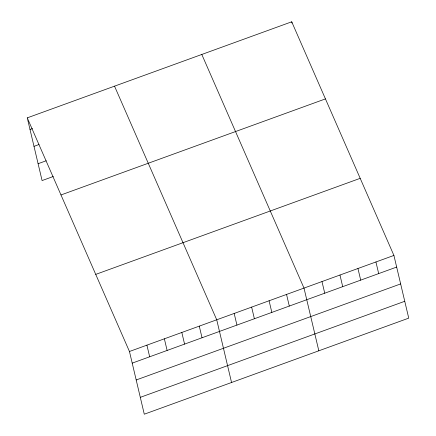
<?xml version="1.0" encoding="UTF-8"?>
<svg xmlns="http://www.w3.org/2000/svg" width="436" height="436" viewBox="0 0 436 436"><rect width="100%" height="100%" fill="white"/><g stroke="black" fill="none" stroke-linecap="round" stroke-linejoin="round"><path stroke-width="0.65" d="M27.261 117.862L291.717 21.8L393.915 255.436L408.739 318.138L144.283 414.2L129.459 351.492L27.261 117.862L42.085 180.564L53.306 176.493M30.013 129.492L32.504 128.587M33.997 146.349L38.984 144.534M38.101 163.713L46.205 160.77M60.986 194.957L325.441 98.901M95.735 274.391L360.19 178.335M129.459 351.492L393.915 255.436M132.206 363.128L396.662 267.066M136.19 379.979L400.646 283.923M140.299 397.343L404.755 301.287M201.803 54.462L304.001 288.092L318.82 350.8M114.532 86.159L216.73 319.795L231.554 382.503M375.93 261.965L378.682 273.601M357.945 268.5L360.697 280.13M291.717 21.8L292.022 23.092M339.966 275.029L342.712 286.665M321.981 281.563L324.733 293.194M286.545 294.436L289.297 306.067M269.088 300.775L271.841 312.405M251.637 307.113L254.384 318.749M234.181 313.451L236.933 325.087M199.274 326.133L202.026 337.764M181.823 332.472L184.57 344.108M164.367 338.81L167.119 350.446M146.91 345.154L149.662 356.784"/></g></svg>
